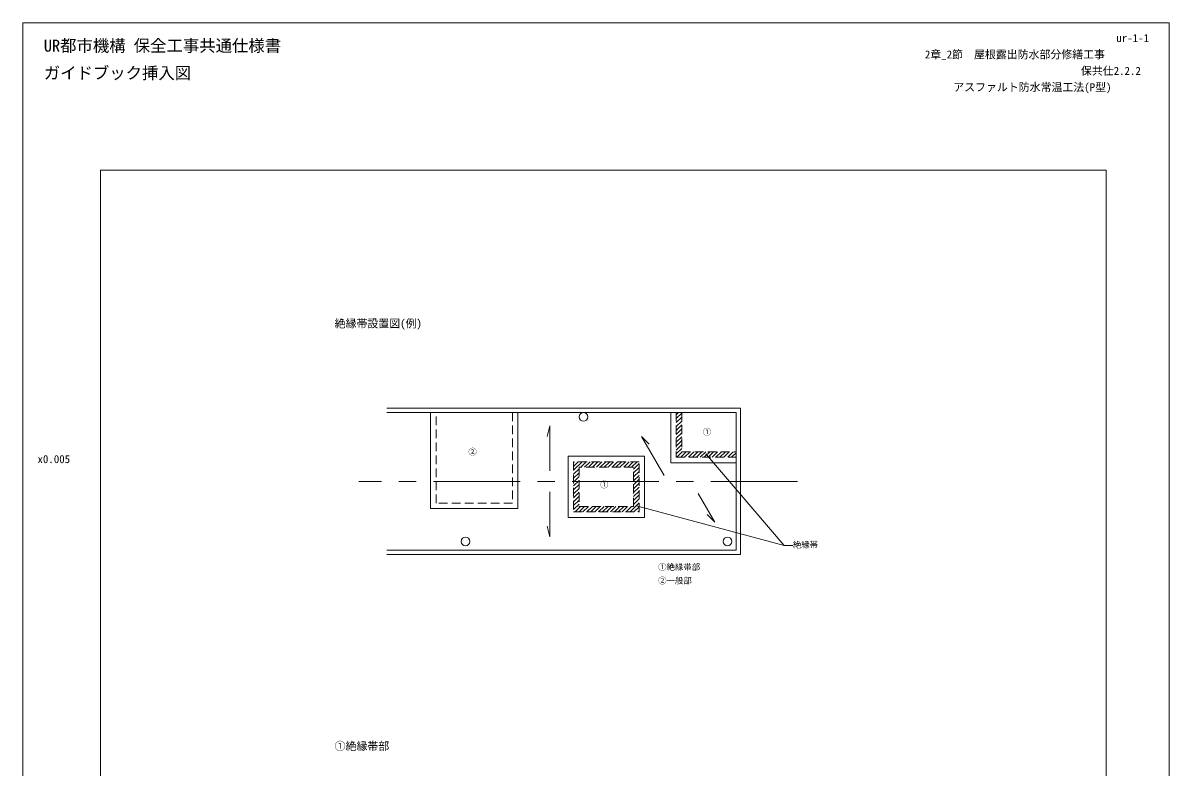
# Model space of a CAD drawing. Units: millimetres, scale not verified. Extents: x -105 to 105, y -149 to 148.
# Drawn here: x -105 to 105, y 12.2 to 148.5 of the extents above; entities that cross this region are included whole.
import ezdxf
from ezdxf.enums import TextEntityAlignment as Align

# ---------------------------------------------------------------- set-up
doc = ezdxf.new("R2010")
doc.units = ezdxf.units.MM
doc.header["$LTSCALE"] = 0.25
doc.linetypes.add('USER1', pattern=[9.525, 6.35, -3.175])
doc.linetypes.add('USER2', pattern=[101.6, 63.5, -12.7, 12.7, -12.7])
for name, color, linetype, lineweight in [('0-0_0', 7, 'Continuous', 18), ('0-1_WAKU', 7, 'Continuous', 18), ('0-3_KUTAI', 3, 'Continuous', 18), ('0-5_MOJI', 7, 'Continuous', 18), ('0-6_HATCH', 9, 'Continuous', 18), ('0-7_kijun', 1, 'USER2', 18), ('0-8_TENSEN', 4, 'USER1', 18)]:
    doc.layers.add(name, color=color, linetype=linetype, lineweight=lineweight)
doc.styles.add('ＭＳ ゴシック', font='')
doc.styles.get('ＭＳ ゴシック').set_extended_font_data('MS Gothic')

msp = doc.modelspace()

# ---------------------------------------------------------------- linework, layer by layer
at = {"layer": '0-1_WAKU'}
for points in [[(-105.0423, -148.529), (104.9577, -148.529), (104.9577, 148.471), (-105.0423, 148.471)], [(-90.8423, 121.471), (93.4577, 121.471), (93.4577, -127.529), (-90.8423, -127.529)]]:
    msp.add_lwpolyline(points, close=True, dxfattribs=at)
at = {"layer": '0-3_KUTAI'}
for p, q in [((25.6577, 51.8961), (-38.3423, 51.8961)), ((26.4577, 51.0961), (-38.3423, 51.0961))]:
    msp.add_line(p, q, dxfattribs=at)
for points in [[(-38.3423, 77.8961), (26.4577, 77.8961), (26.4577, 51.0961)], [(-38.3423, 77.0961), (25.6577, 77.0961), (25.6577, 51.8961)], [(-14.3423, 77.0961), (-14.3423, 59.4961), (-30.3423, 59.4961), (-30.3423, 77.0961)], [(13.6577, 77.0961), (13.6577, 67.8961), (25.6577, 67.8961)]]:
    msp.add_lwpolyline(points, dxfattribs=at)
msp.add_lwpolyline([(8.8577, 69.0961), (-5.1423, 69.0961), (-5.1423, 57.8961), (8.8577, 57.8961)], close=True, dxfattribs=at)
for centre in [(-2.3423, 76.2961), (-23.9423, 53.4961), (24.0577, 53.4961)]:
    msp.add_circle(centre, 0.8, dxfattribs=at)
at = {"layer": '0-5_MOJI'}
for p, q in [((20.1028, 69.5546), (34.4261, 52.7441)), ((7.3547, 59.9979), (34.4261, 52.7441)), ((34.4261, 52.7441), (36.0261, 52.7441))]:
    msp.add_line(p, q, dxfattribs=at)
for points in [[(-8.5071, 66.4184), (-8.5071, 74.6427), (-9.0188, 72.7329)], [(12.4217, 65.57), (8.3095, 72.6924), (9.7076, 71.2943)], [(-8.5071, 62.5737), (-8.5071, 54.3494), (-9.0188, 56.2593)], [(18.6928, 62.2762), (21.7227, 57.0284), (20.3246, 58.4265)]]:
    msp.add_lwpolyline(points, dxfattribs=at)
at = {"layer": '0-6_HATCH'}
for p, q in [((14.6577, 76.6996), (15.0541, 77.0961)), ((14.6577, 75.9812), (15.6577, 76.9812)), ((14.6577, 75.2628), (15.6577, 76.2628)), ((14.6577, 74.5443), (15.6577, 75.5443)), ((14.6577, 73.8259), (15.6577, 74.8259)), ((14.6577, 73.1075), (15.6577, 74.1075)), ((14.6577, 72.3891), (15.6577, 73.3891)), ((14.6577, 71.6707), (15.6577, 72.6707)), ((14.6577, 70.9522), (15.6577, 71.9522)), ((14.6577, 70.2338), (15.6577, 71.2338)), ((14.6577, 69.5154), (15.6577, 70.5154)), ((14.7568, 68.8961), (15.7568, 69.8961)), ((15.4752, 68.8961), (16.4752, 69.8961)), ((16.1936, 68.8961), (17.1936, 69.8961)), ((16.912, 68.8961), (17.912, 69.8961)), ((17.6304, 68.8961), (18.6304, 69.8961)), ((18.3489, 68.8961), (19.3489, 69.8961)), ((19.0673, 68.8961), (20.0673, 69.8961)), ((19.7857, 68.8961), (20.7857, 69.8961)), ((20.5041, 68.8961), (21.5041, 69.8961)), ((21.2225, 68.8961), (22.2225, 69.8961)), ((21.941, 68.8961), (22.941, 69.8961)), ((22.6594, 68.8961), (23.6594, 69.8961)), ((23.3778, 68.8961), (24.3778, 69.8961)), ((24.0962, 68.8961), (25.0962, 69.8961)), ((24.8146, 68.8961), (25.6577, 69.7391)), ((-4.1423, 67.9575), (-4.0038, 68.0961)), ((-4.1423, 67.2391), (-3.2853, 68.0961)), ((-4.1423, 66.5206), (-2.5669, 68.0961)), ((-2.8485, 67.0961), (-1.8485, 68.0961)), ((-2.1301, 67.0961), (-1.1301, 68.0961)), ((-1.4117, 67.0961), (-0.4117, 68.0961)), ((-0.6932, 67.0961), (0.3068, 68.0961)), ((0.0252, 67.0961), (1.0252, 68.0961)), ((0.7436, 67.0961), (1.7436, 68.0961)), ((1.462, 67.0961), (2.462, 68.0961)), ((2.1804, 67.0961), (3.1804, 68.0961)), ((2.8989, 67.0961), (3.8989, 68.0961)), ((3.6173, 67.0961), (4.6173, 68.0961)), ((4.3357, 67.0961), (5.3357, 68.0961)), ((5.0541, 67.0961), (6.0541, 68.0961)), ((5.7726, 67.0961), (6.7726, 68.0961)), ((6.491, 67.0961), (7.491, 68.0961)), ((6.8577, 66.7443), (7.8577, 67.7443)), ((25.5331, 68.8961), (25.6577, 69.0207)), ((-4.1423, 65.8022), (-3.1423, 66.8022)), ((-4.1423, 65.0838), (-3.1423, 66.0838)), ((-4.1423, 64.3654), (-3.1423, 65.3654)), ((6.8577, 66.0259), (7.8577, 67.0259)), ((6.8577, 65.3075), (7.8577, 66.3075)), ((6.8577, 64.5891), (7.8577, 65.5891)), ((-4.1423, 63.647), (-3.1423, 64.647)), ((-4.1423, 62.9285), (-3.1423, 63.9285)), ((-4.1423, 62.2101), (-3.1423, 63.2101)), ((6.8577, 63.8707), (7.8577, 64.8707)), ((6.8577, 63.1522), (7.8577, 64.1522)), ((6.8577, 62.4338), (7.8577, 63.4338)), ((-4.1423, 61.4917), (-3.1423, 62.4917)), ((-4.1423, 60.7733), (-3.1423, 61.7733)), ((-4.1423, 60.0549), (-3.1423, 61.0549)), ((6.8577, 61.7154), (7.8577, 62.7154)), ((6.8577, 60.997), (7.8577, 61.997)), ((6.8577, 60.2786), (7.8577, 61.2786)), ((-4.1423, 59.3364), (-3.1423, 60.3364)), ((-3.8643, 58.8961), (-2.8643, 59.8961)), ((-3.1459, 58.8961), (-2.1459, 59.8961)), ((-2.4274, 58.8961), (-1.4274, 59.8961)), ((-1.709, 58.8961), (-0.709, 59.8961)), ((-0.9906, 58.8961), (0.0094, 59.8961)), ((-0.2722, 58.8961), (0.7278, 59.8961)), ((0.4462, 58.8961), (1.4462, 59.8961)), ((1.1647, 58.8961), (2.1647, 59.8961)), ((1.8831, 58.8961), (2.8831, 59.8961)), ((2.6015, 58.8961), (3.6015, 59.8961)), ((3.3199, 58.8961), (4.3199, 59.8961)), ((4.0383, 58.8961), (5.0383, 59.8961)), ((4.7568, 58.8961), (5.7568, 59.8961)), ((5.4752, 58.8961), (6.4752, 59.8961)), ((6.1936, 58.8961), (7.8577, 60.5601)), ((6.912, 58.8961), (7.8577, 59.8417)), ((7.6304, 58.8961), (7.8577, 59.1233))]:
    msp.add_line(p, q, dxfattribs=at)
at = {"layer": '0-7_kijun'}
msp.add_line((36.8762, 64.4961), (-43.4968, 64.4961), dxfattribs=at)
at = {"layer": '0-8_TENSEN'}
for points in [[(-15.3423, 77.0961), (-15.3423, 60.4961), (-29.3423, 60.4961), (-29.3423, 77.0961)], [(14.6577, 77.0961), (14.6577, 68.8961), (25.6577, 68.8961)], [(15.6577, 77.0961), (15.6577, 69.8961), (25.6577, 69.8961)]]:
    msp.add_lwpolyline(points, dxfattribs=at)
for points in [[(7.8577, 68.0961), (-4.1423, 68.0961), (-4.1423, 58.8961), (7.8577, 58.8961)], [(6.8577, 67.0961), (-3.1423, 67.0961), (-3.1423, 59.8961), (6.8577, 59.8961)]]:
    msp.add_lwpolyline(points, close=True, dxfattribs=at)

# ---------------------------------------------------------------- texts
at = {"layer": '0-0_0', "style": 'ＭＳ ゴシック'}
msp.add_text('x0.005', height=1.466, dxfattribs=at).set_placement((-102.3754, 67.3979), align=Align.BOTTOM_LEFT)
at = {"layer": '0-1_WAKU', "style": 'ＭＳ ゴシック'}
for s, height, p in [('UR都市機構 保全工事共通仕様書', 2.199, (-101.2206, 142.5463)), ('ur-1-1', 1.466, (95.3038, 144.5212)), ('2章_2節\u3000屋根露出防水部分修繕工事', 1.466, (60.2175, 141.5212)), ('ガイドブック挿入図', 2.199, (-101.2206, 137.5463)), ('保共仕2.2.2', 1.466, (88.8064, 138.5212)), ('アスファルト防水常温工法(P型)', 1.466, (65.4155, 135.5212))]:
    msp.add_text(s, height=height, dxfattribs=at).set_placement(p, align=Align.BOTTOM_LEFT)
at = {"layer": '0-5_MOJI', "style": 'ＭＳ ゴシック'}
for s, height, p in [('絶縁帯設置図(例)', 1.466, (-47.9259, 92.235)), ('①', 1.1, (19.5278, 72.6698)), ('②', 1.1, (-23.4234, 69.0282)), ('①', 1.1, (0.6955, 63.0183)), ('絶縁帯', 1.1, (36.0261, 51.9941)), ('①絶縁帯部', 1.1, (11.3429, 47.9199)), ('②一般部', 1.1, (11.3429, 45.4199)), ('①絶縁帯部', 1.466, (-47.9259, 14.8115))]:
    msp.add_text(s, height=height, dxfattribs=at).set_placement(p, align=Align.BOTTOM_LEFT)

doc.saveas('drawing.dxf')
